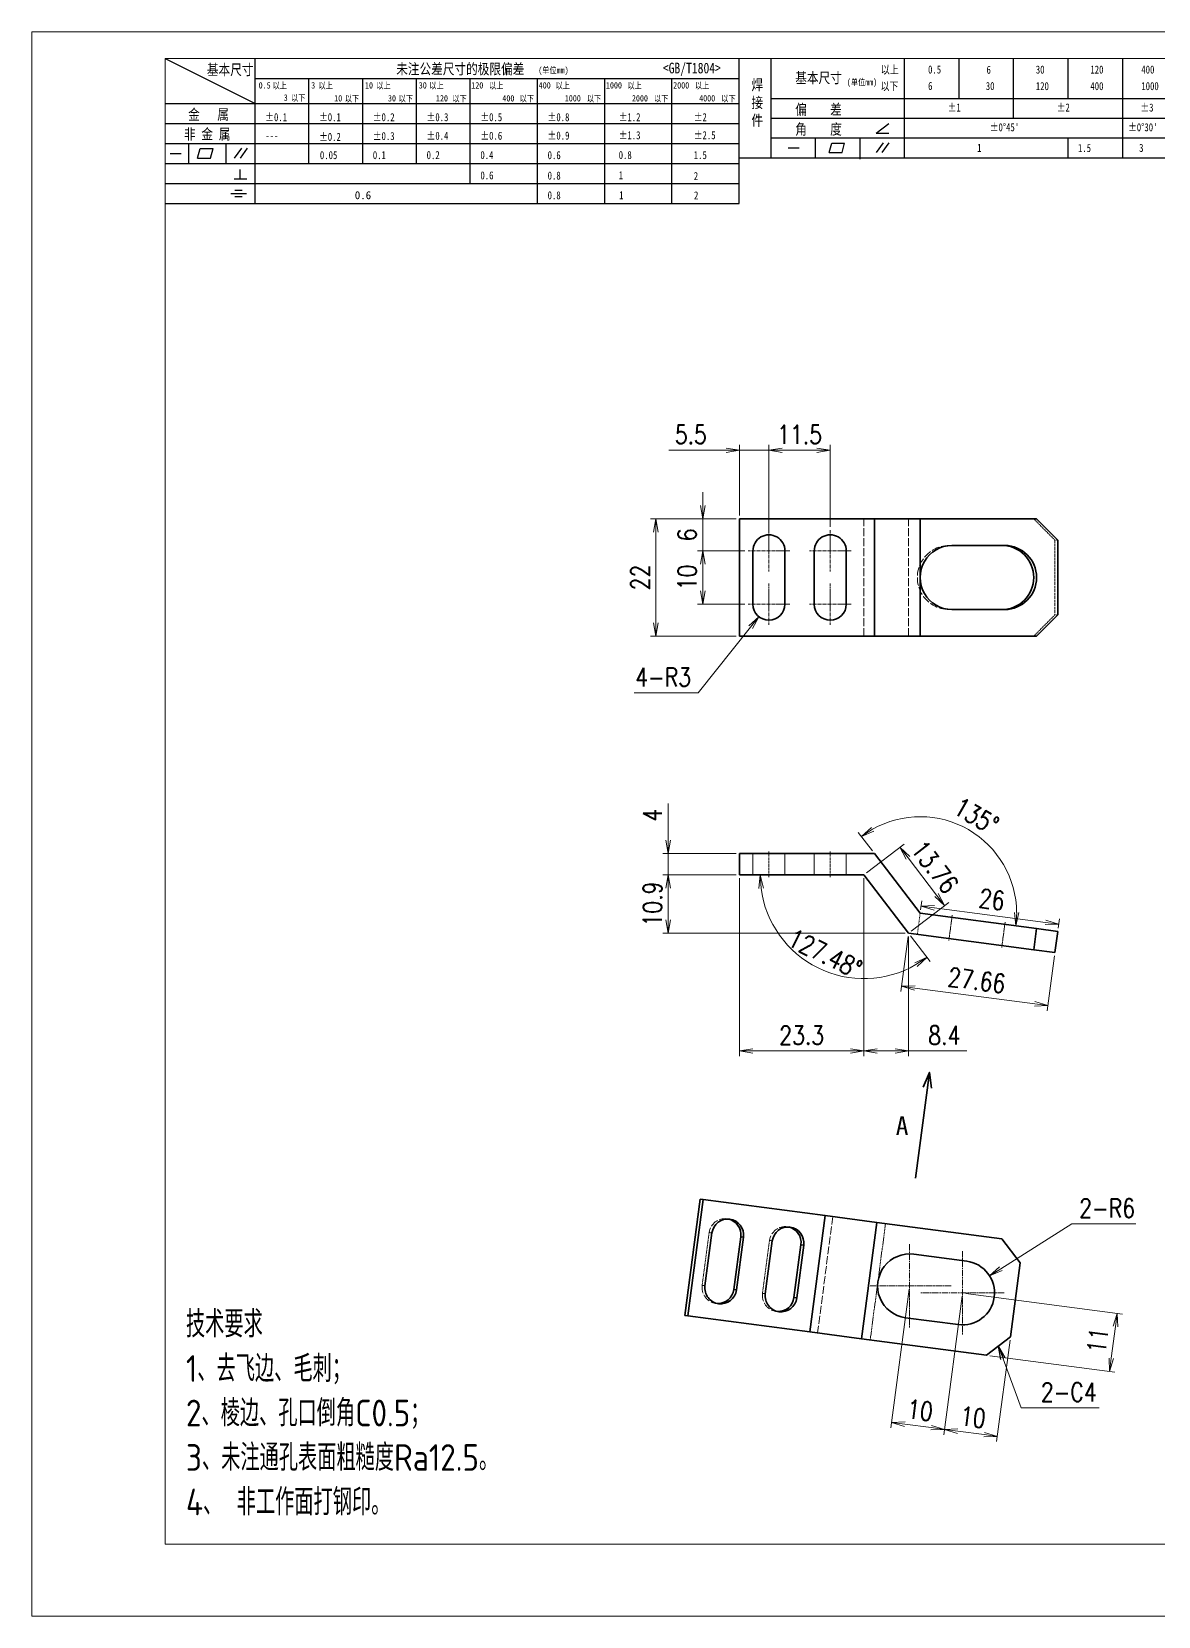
# Model space of a CAD drawing. Header units: millimetres. Extents: x 53130 to 124945, y -23470 to -1811.
# Drawn here: x 57102.6 to 57313.7, y -2526.1 to -2229.1 of the extents above; entities that cross this region are included whole.
import ezdxf

# ---------------------------------------------------------------- set-up
doc = ezdxf.new("R2010")
doc.units = ezdxf.units.MM
doc.header["$LTSCALE"] = 0.5
doc.linetypes.add('AM_ISO02W050x2', pattern=[3.75, 3, -0.75])
doc.linetypes.add('AM_ISO08W050x2', pattern=[9, 6, -0.75, 1.5, -0.75])
for name, color, linetype, lineweight in [('中心线', 2, 'AM_ISO08W050x2', 18), ('图框', 7, 'Continuous', 18), ('标注线', 3, 'Continuous', 18), ('粗实线', 7, 'Continuous', 35), ('虚线', 1, 'AM_ISO02W050x2', 18)]:
    doc.layers.add(name, color=color, linetype=linetype, lineweight=lineweight)
doc.layers.add('图\\M+19E79\\M+195B6\\M+18E9A', color=7, linetype='Continuous')
doc.layers.add('打印', color=7, linetype='Continuous', lineweight=15, plot=False)
doc.layers.add('打印-禁用', color=7, linetype='Continuous', lineweight=15, plot=False)
doc.styles.add('DIM', font='romans.shx', dxfattribs={"width": 0.8, "bigfont": 'bigfont.shx'})
doc.styles.add('国标', font='simfang.ttf', dxfattribs={"width": 0.8})
doc.styles.add('宋体', font='')
doc.styles.add('机械长仿宋', font='gbenor.shx', dxfattribs={"height": 1, "bigfont": 'gbcbig.shx'})
doc.styles.get('宋体').set_extended_font_data('SimSun')
doc.dimstyles.new('XR 1-1', dxfattribs={"dimtxt": 3.5, "dimasz": 2.5, "dimexe": 1, "dimexo": 0.625, "dimgap": 1.2, "dimtad": 1, "dimtoh": 1, "dimdsep": 46, "dimtxsty": 'DIM', "dimblk": 'OPEN', "dimcen": 0, "dimclrd": 8, "dimclre": 8, "dimclrt": 2, "dimazin": 2, "dimtfac": 0.5, "dimtmove": 0, "dimatfit": 3, "dimldrblk": 'OPEN', "dimfxl": 0, "dimtolj": 2, "dimlwd": 18, "dimlwe": 18, "dimarcsym": 0})
doc.dimstyles.new('XR 1-1$0', dxfattribs={"dimtxt": 3.5, "dimasz": 2.5, "dimexe": 1, "dimexo": 0.625, "dimgap": 1.2, "dimtad": 1, "dimzin": 9, "dimdsep": 46, "dimtxsty": 'DIM', "dimblk": 'OPEN', "dimcen": 0, "dimclrd": 8, "dimclre": 8, "dimclrt": 2, "dimazin": 2, "dimtfac": 0.5, "dimtmove": 0, "dimatfit": 3, "dimldrblk": 'OPEN', "dimfxl": 0, "dimtolj": 2, "dimlwd": 18, "dimlwe": 18, "dimarcsym": 0})
doc.dimstyles.new('XR 1-1$4', dxfattribs={"dimtxt": 3.5, "dimasz": 2.5, "dimexe": 1, "dimexo": 0.625, "dimgap": 1.2, "dimtad": 1, "dimtoh": 1, "dimdsep": 46, "dimtxsty": 'DIM', "dimblk": 'OPEN', "dimcen": 0, "dimclrd": 8, "dimclre": 8, "dimclrt": 2, "dimazin": 2, "dimtfac": 0.5, "dimtofl": 0, "dimtmove": 0, "dimatfit": 3, "dimldrblk": 'OPEN', "dimfxl": 0, "dimtolj": 2, "dimlwd": 18, "dimlwe": 18, "dimarcsym": 0})

# ---------------------------------------------------------------- blocks, each defined once
blk = doc.blocks.new('GZDEH零件A3图框V01版')
at = {"layer": '图\\M+19E79\\M+195B6\\M+18E9A', "color": 9}
for p, q in [((2882.49, -1554.46), (2899.37, -1562.92)), ((2899.37, -1581.67), (2899.37, -1554.46)), ((2990.09, -1581.67), (2990.09, -1554.46)), ((2996.09, -1573.08), (2996.09, -1554.46)), ((3021.09, -1561.98), (3021.09, -1554.46)), ((3031.31, -1561.98), (3031.31, -1554.46)), ((3041.53, -1561.98), (3041.53, -1554.46)), ((3051.75, -1561.98), (3051.75, -1554.46)), ((3061.98, -1561.98), (3061.98, -1554.46)), ((2899.37, -1558.24), (2990.09, -1558.24)), ((2909.45, -1574.17), (2909.45, -1558.24)), ((2919.53, -1574.17), (2919.53, -1558.24)), ((2929.61, -1574.17), (2929.61, -1558.24)), ((2939.69, -1577.92), (2939.69, -1558.24)), ((2952.29, -1581.67), (2952.29, -1558.24)), ((2964.89, -1581.67), (2964.89, -1558.24)), ((2977.49, -1581.67), (2977.49, -1558.24)), ((2996.09, -1561.98), (3113.09, -1561.98)), ((3021.09, -1573.08), (3021.09, -1561.98)), ((3041.53, -1565.68), (3041.53, -1561.98)), ((3061.98, -1573.08), (3061.98, -1561.98)), ((2882.49, -1562.92), (2990.09, -1562.92)), ((2882.49, -1566.67), (2990.09, -1566.67)), ((2996.09, -1565.68), (3113.09, -1565.68)), ((3015.75, -1568.51), (3018.15, -1566.66)), ((2882.49, -1570.42), (2990.09, -1570.42)), ((2886.92, -1574.12), (2886.92, -1570.42)), ((2893.91, -1574.12), (2893.91, -1570.42)), ((2996.09, -1569.38), (3113.09, -1569.38)), ((3004.42, -1573.08), (3004.42, -1569.38)), ((3006.97, -1572.12), (3007.45, -1570.33)), ((3007.45, -1570.33), (3009.86, -1570.33)), ((3009.39, -1572.12), (3009.86, -1570.33)), ((3012.75, -1573.08), (3012.75, -1569.38)), ((3015.75, -1568.51), (3018.15, -1568.51)), ((3015.81, -1572.12), (3017.15, -1570.26)), ((3016.89, -1572.12), (3018.23, -1570.26)), ((3051.75, -1573.08), (3051.75, -1569.38)), ((2883.43, -1572.27), (2885.49, -1572.27)), ((2888.59, -1573.16), (2889.07, -1571.37)), ((2888.59, -1573.16), (2891, -1573.16)), ((2889.07, -1571.37), (2891.48, -1571.37)), ((2891, -1573.16), (2891.48, -1571.37)), ((2895.52, -1573.16), (2896.85, -1571.3)), ((2896.6, -1573.16), (2897.94, -1571.3)), ((2990.09, -1573.08), (3113.09, -1573.08)), ((2999.26, -1571.23), (3001.32, -1571.23)), ((3006.97, -1572.12), (3009.39, -1572.12)), ((3012.75, -1573.33), (3012.75, -1573.08)), ((2882.49, -1574.17), (2990.09, -1574.17)), ((2895.42, -1577.05), (2897.81, -1577.05)), ((2896.58, -1577.05), (2896.58, -1575.28)), ((2882.49, -1577.92), (2990.09, -1577.92)), ((2894.79, -1579.77), (2897.77, -1579.77)), ((2895.57, -1579.17), (2896.92, -1579.17)), ((2882.49, -1581.67), (2990.09, -1581.67)), ((2895.57, -1580.37), (2896.93, -1580.37))]:
    blk.add_line(p, q, dxfattribs=at)
at = {"layer": '图框', "linetype": 'Continuous'}
for p, q in [((2882.49, -1554.46), (2882.49, -1832.96)), ((3272.49, -1554.46), (2882.49, -1554.46)), ((2882.49, -1832.96), (3272.49, -1832.96))]:
    blk.add_line(p, q, dxfattribs=at)
at = {"layer": '打印-禁用', "linetype": 'Continuous'}
for p, q in [((2857.49, -1549.46), (2857.49, -1846.46)), ((3277.49, -1549.46), (2857.49, -1549.46)), ((2857.49, -1846.46), (3277.49, -1846.46))]:
    blk.add_line(p, q, dxfattribs=at)
at = {"layer": '图\\M+19E79\\M+195B6\\M+18E9A', "color": 9, "style": '国标', "width": 0.8}
for s, height, p in [('基本尺寸', 2, (2890.33, -1557.58)), ('未注公差尺寸的极限偏差', 2, (2925.81, -1557.44)), ('<GB/T1804>', 2, (2975.78, -1557.27)), ('以上', 1.5, (3016.64, -1557.33)), ('0.5', 1.5, (3025.49, -1557.3)), ('6', 1.5, (3036.45, -1557.34)), ('30', 1.5, (3045.69, -1557.31)), ('120', 1.5, (3055.91, -1557.31)), ('400', 1.5, (3065.46, -1557.31)), ('30', 1.2, (2930.04, -1560.11)), ('基本尺寸', 2, (3000.6, -1559.1)), ('以下', 1.5, (3016.58, -1560.43)), ('6', 1.5, (3025.49, -1560.38)), ('30', 1.5, (3036.31, -1560.39)), ('120', 1.5, (3045.69, -1560.41)), ('400', 1.5, (3055.91, -1560.41)), ('1000', 1.5, (3065.46, -1560.41)), ('金   属', 2, (2886.82, -1565.98)), ('±0.1', 1.5, (2901.27, -1566.23)), ('±0.1', 1.5, (2911.35, -1566.23)), ('±0.2', 1.5, (2921.43, -1566.23)), ('±0.3', 1.5, (2931.51, -1566.23)), ('±0.5', 1.5, (2941.59, -1566.23)), ('±0.8', 1.5, (2954.19, -1566.23)), ('±1.2', 1.5, (2967.51, -1566.23)), ('±2', 1.5, (2981.58, -1566.23)), ('偏    差', 2, (3000.6, -1565.04)), ('±1', 1.5, (3029.16, -1564.42)), ('±2', 1.5, (3049.61, -1564.42)), ('±3', 1.5, (3065.3, -1564.42)), ('非 金 属', 2, (2886.02, -1569.65)), ('±0.3', 1.5, (2921.43, -1569.77)), ('±0.4', 1.5, (2931.51, -1569.71)), ('±0.6', 1.5, (2941.59, -1569.71)), ('±0.9', 1.5, (2954.19, -1569.68)), ('±1.3', 1.5, (2967.51, -1569.62)), ('±2.5', 1.5, (2981.58, -1569.61)), ('角    度', 2, (3000.6, -1568.74)), ("±0%%D45'", 1.5, (3037.06, -1568.12)), ("±0%%D30'", 1.5, (3062.98, -1568.12)), ('---', 1.5, (2901.27, -1569.65)), ('±0.2', 1.5, (2911.35, -1569.92)), ('1', 1.5, (3034.69, -1571.98)), ('1.5', 1.5, (3053.59, -1572.01)), ('3', 1.5, (3065.05, -1571.98)), ('0.1', 1.5, (2921.43, -1573.34)), ('0.2', 1.5, (2931.51, -1573.33)), ('0.4', 1.5, (2941.59, -1573.33)), ('0.6', 1.5, (2954.19, -1573.35)), ('0.8', 1.5, (2967.51, -1573.33)), ('1.5', 1.5, (2981.58, -1573.34)), ('0.6', 1.5, (2941.59, -1577.14)), ('0.8', 1.5, (2954.19, -1577.17)), ('1', 1.5, (2967.51, -1577.12)), ('2', 1.5, (2981.58, -1577.26)), ('0.8', 1.5, (2954.19, -1580.87)), ('1', 1.5, (2967.59, -1580.86)), ('2', 1.5, (2981.62, -1580.89))]:
    blk.add_text(s, height=height, dxfattribs=at).set_placement(p)
at = {"layer": '图\\M+19E79\\M+195B6\\M+18E9A', "color": 9, "lineweight": 15, "style": '国标', "width": 0.8}
for s, p in [('(单位mm)', (2952.44, -1557.27)), ('0.5', (2900.03, -1560.11)), ('以上', (2902.64, -1560.16)), ('3', (2909.88, -1560.11)), ('以上', (2911.25, -1560.16)), ('10', (2919.96, -1560.11)), ('以上', (2922.09, -1560.16)), ('以上', (2932.02, -1560.16)), ('120', (2939.88, -1560.11)), ('以上', (2943.21, -1560.16)), ('400', (2952.52, -1560.11)), ('以上', (2955.68, -1560.16)), ('1000', (2965.12, -1560.11)), ('以上', (2969.16, -1560.16)), ('2000', (2977.72, -1560.11)), ('以上', (2981.8, -1560.16)), ('(单位mm)', (3010.27, -1559.51)), ('3', (2904.73, -1562.41)), ('以下', (2906.1, -1562.46)), ('10', (2914.19, -1562.54)), ('以下', (2916.18, -1562.59)), ('30', (2924.27, -1562.54)), ('以下', (2926.26, -1562.59)), ('120', (2933.26, -1562.54)), ('以下', (2936.34, -1562.59)), ('400', (2945.7, -1562.54)), ('以下', (2948.94, -1562.59)), ('1000', (2957.41, -1562.54)), ('以下', (2961.54, -1562.59)), ('2000', (2969.99, -1562.54)), ('以下', (2974.14, -1562.59)), ('4000', (2982.59, -1562.54)), ('以下', (2986.74, -1562.59))]:
    blk.add_text(s, height=1.2, dxfattribs=at).set_placement(p)
at = {"layer": '图\\M+19E79\\M+195B6\\M+18E9A', "color": 9, "lineweight": 13, "style": '国标'}
blk.add_text('0.6', height=1.5, dxfattribs=at).set_placement((2918.05, -1580.85))
at = {"layer": '图\\M+19E79\\M+195B6\\M+18E9A', "color": 9, "style": '国标'}
for s, insert, char_height, width, attachment_point in [('焊\\P接\\P件', (2992.39, -1558.41), 2, 3.1877, 1), ('0.05', (2911.51, -1573.37), 1.5, 5.1982, 7)]:
    blk.add_mtext(s, dxfattribs=dict(at, insert=insert, char_height=char_height, width=width, attachment_point=attachment_point))
blk = doc.blocks.new('DEH A3')
at = {"layer": '图框'}
blk.add_blockref('GZDEH零件A3图框V01版', (-2857.49, 1846.46), dxfattribs=at)
blk = doc.blocks.new('_Open')
at = {"color": 0, "linetype": 'ByBlock', "lineweight": -2}
for p, q in [((-1, 0.17), (0, 0)), ((-1, -0.17), (0, 0)), ((0, 0), (-1, 0))]:
    blk.add_line(p, q, dxfattribs=at)
blk = doc.blocks.new('*D298')
at = {"layer": 'Defpoints', "color": 0, "transparency": 16777216}
for p in [(57221.86, -2383.15), (57235.23, -2383.15), (57235.23, -2387.15)]:
    blk.add_point(p, dxfattribs=at)
at = {"layer": '标注线', "color": 8, "lineweight": 18, "transparency": 16777216}
for p, q in [((57221.86, -2380.65), (57221.86, -2373.75)), ((57234.6, -2383.15), (57220.86, -2383.15)), ((57221.86, -2387.15), (57221.86, -2383.15)), ((57234.6, -2387.15), (57220.86, -2387.15)), ((57221.86, -2389.65), (57221.86, -2392.15))]:
    blk.add_line(p, q, dxfattribs=at)
at = {"layer": '标注线', "color": 8, "lineweight": 18, "transparency": 16777216, "xscale": 2.5, "yscale": 2.5, "zscale": 2.5}
for p, rotation in [((57221.86, -2383.15), 270), ((57221.86, -2387.15), 90)]:
    blk.add_blockref('_Open', p, dxfattribs=dict(at, rotation=rotation))
at = {"layer": '标注线', "color": 2, "transparency": 16777216, "insert": (57218.91, -2375.95), "char_height": 3.5, "attachment_point": 5, "rotation": 90, "style": 'DIM'}
blk.add_mtext('\\A2;4', dxfattribs=at)
blk = doc.blocks.new('*D299')
at = {"layer": 'Defpoints', "color": 0, "transparency": 16777216}
for p in [(57235.23, -2387.15), (57221.86, -2398.07), (57266.91, -2398.07)]:
    blk.add_point(p, dxfattribs=at)
at = {"layer": '标注线', "color": 8, "lineweight": 18, "transparency": 16777216}
for p, q in [((57234.6, -2387.15), (57220.86, -2387.15)), ((57221.86, -2389.65), (57221.86, -2395.57)), ((57266.29, -2398.07), (57220.86, -2398.07))]:
    blk.add_line(p, q, dxfattribs=at)
at = {"layer": '标注线', "color": 8, "lineweight": 18, "transparency": 16777216, "xscale": 2.5, "yscale": 2.5, "zscale": 2.5}
for p, rotation in [((57221.86, -2387.15), 90), ((57221.86, -2398.07), 270)]:
    blk.add_blockref('_Open', p, dxfattribs=dict(at, rotation=rotation))
at = {"layer": '标注线', "color": 2, "transparency": 16777216, "insert": (57218.91, -2392.61), "char_height": 3.5, "attachment_point": 5, "rotation": 90, "style": 'DIM'}
blk.add_mtext('\\A2;10.9', dxfattribs=at)
blk = doc.blocks.new('*D300')
at = {"layer": 'Defpoints', "color": 0, "transparency": 16777216}
for p in [(57266.91, -2398.07), (57294.33, -2401.69), (57293.02, -2411.65)]:
    blk.add_point(p, dxfattribs=at)
at = {"layer": '标注线', "color": 8, "lineweight": 18, "transparency": 16777216}
for p, q in [((57266.83, -2398.69), (57265.47, -2409.01)), ((57294.25, -2402.31), (57292.88, -2412.64)), ((57268.08, -2408.35), (57290.54, -2411.32))]:
    blk.add_line(p, q, dxfattribs=at)
at = {"layer": '标注线', "color": 8, "lineweight": 18, "transparency": 16777216, "xscale": 2.5, "yscale": 2.5, "zscale": 2.5}
for p, rotation in [((57265.6, -2408.02), 172.4743905293237), ((57293.02, -2411.65), 352.4743905293237)]:
    blk.add_blockref('_Open', p, dxfattribs=dict(at, rotation=rotation))
at = {"layer": '标注线', "color": 2, "transparency": 16777216, "insert": (57279.69, -2406.91), "char_height": 3.5, "attachment_point": 5, "rotation": 352.4744, "style": 'DIM'}
blk.add_mtext('\\A2;27.66', dxfattribs=at)
blk = doc.blocks.new('*D301')
at = {"layer": 'Defpoints', "color": 0, "transparency": 16777216}
for p in [(57235.23, -2387.15), (57258.54, -2387.15), (57258.54, -2420.15)]:
    blk.add_point(p, dxfattribs=at)
at = {"layer": '标注线', "color": 8, "lineweight": 18, "transparency": 16777216}
for p, q in [((57235.23, -2387.77), (57235.23, -2421.15)), ((57258.54, -2387.77), (57258.54, -2421.15)), ((57237.73, -2420.15), (57256.04, -2420.15))]:
    blk.add_line(p, q, dxfattribs=at)
at = {"layer": '标注线', "color": 8, "lineweight": 18, "transparency": 16777216, "xscale": 2.5, "yscale": 2.5, "zscale": 2.5, "rotation": 180}
blk.add_blockref('_Open', (57235.23, -2420.15), dxfattribs=at)
at = {"layer": '标注线', "color": 8, "lineweight": 18, "transparency": 16777216, "xscale": 2.5, "yscale": 2.5, "zscale": 2.5}
blk.add_blockref('_Open', (57258.54, -2420.15), dxfattribs=at)
at = {"layer": '标注线', "color": 2, "transparency": 16777216, "insert": (57246.88, -2417.2), "char_height": 3.5, "attachment_point": 5, "style": 'DIM'}
blk.add_mtext('\\A2;23.3', dxfattribs=at)
blk = doc.blocks.new('*D302')
at = {"layer": 'Defpoints', "color": 0, "transparency": 16777216}
for p in [(57258.54, -2387.15), (57266.91, -2398.07), (57266.91, -2420.15)]:
    blk.add_point(p, dxfattribs=at)
at = {"layer": '标注线', "color": 8, "lineweight": 18, "transparency": 16777216}
for p, q in [((57258.54, -2387.77), (57258.54, -2421.15)), ((57266.91, -2398.69), (57266.91, -2421.15)), ((57261.04, -2420.15), (57264.41, -2420.15)), ((57266.91, -2420.15), (57277.81, -2420.15))]:
    blk.add_line(p, q, dxfattribs=at)
at = {"layer": '标注线', "color": 8, "lineweight": 18, "transparency": 16777216, "xscale": 2.5, "yscale": 2.5, "zscale": 2.5, "rotation": 180}
blk.add_blockref('_Open', (57258.54, -2420.15), dxfattribs=at)
at = {"layer": '标注线', "color": 8, "lineweight": 18, "transparency": 16777216, "xscale": 2.5, "yscale": 2.5, "zscale": 2.5}
blk.add_blockref('_Open', (57266.91, -2420.15), dxfattribs=at)
at = {"layer": '标注线', "color": 2, "transparency": 16777216, "insert": (57273.61, -2417.2), "char_height": 3.5, "attachment_point": 5, "style": 'DIM'}
blk.add_mtext('\\A2;8.4', dxfattribs=at)
blk = doc.blocks.new('*D303')
at = {"layer": 'Defpoints', "color": 0, "transparency": 16777216}
for p in [(57235.23, -2387.15), (57258.54, -2387.15), (57258.54, -2387.15), (57266.91, -2398.07), (57244.2, -2400.28)]:
    blk.add_point(p, dxfattribs=at)
at = {"layer": '标注线', "color": 8, "lineweight": 18, "transparency": 16777216}
blk.add_line((57267.29, -2398.56), (57270.97, -2403.37), dxfattribs=at)
blk.add_arc((57258.54, -2387.15), 19.44, 187.3729, 300.1024, dxfattribs=at)
at = {"layer": '标注线', "color": 8, "lineweight": 18, "transparency": 16777216, "xscale": 2.5, "yscale": 2.5, "zscale": 2.5}
for p, rotation in [((57239.1, -2387.15), 93.68646193592849), ((57270.37, -2402.57), 33.78887073680418)]:
    blk.add_blockref('_Open', p, dxfattribs=dict(at, rotation=rotation))
at = {"layer": '标注线', "color": 2, "transparency": 16777216, "insert": (57251.24, -2401.93), "char_height": 3.5, "attachment_point": 5, "rotation": 333.7377, "style": 'DIM'}
blk.add_mtext('\\A2;127.48°', dxfattribs=at)
blk = doc.blocks.new('*D304')
at = {"layer": 'Defpoints', "color": 0, "transparency": 16777216}
for p in [(57260.51, -2383.15), (57283.43, -2383.32), (57269.08, -2394.32), (57269.08, -2394.32), (57290.89, -2397.2)]:
    blk.add_point(p, dxfattribs=at)
at = {"layer": '标注线', "color": 8, "lineweight": 18, "transparency": 16777216}
blk.add_line((57260.13, -2382.65), (57257.47, -2379.18), dxfattribs=at)
blk.add_arc((57269.08, -2394.32), 18.08, 0.4017, 119.5468, dxfattribs=at)
at = {"layer": '标注线', "color": 8, "lineweight": 18, "transparency": 16777216, "xscale": 2.5, "yscale": 2.5, "zscale": 2.5}
for p, rotation in [((57258.08, -2379.97), 213.5104887003814), ((57287.01, -2396.69), 266.4380480538227)]:
    blk.add_blockref('_Open', p, dxfattribs=dict(at, rotation=rotation))
at = {"layer": '标注线', "color": 2, "transparency": 16777216, "insert": (57279.6, -2376.11), "char_height": 3.5, "attachment_point": 5, "rotation": 329.9743, "style": 'DIM'}
blk.add_mtext('\\A2;135°', dxfattribs=at)
blk = doc.blocks.new('*D305')
at = {"layer": 'Defpoints', "color": 0, "transparency": 16777216}
for p in [(57219.54, -2320.41), (57235.23, -2320.41), (57235.23, -2342.41)]:
    blk.add_point(p, dxfattribs=at)
at = {"layer": '标注线', "color": 8, "lineweight": 18, "transparency": 16777216}
for p, q in [((57234.6, -2320.41), (57218.54, -2320.41)), ((57219.54, -2339.91), (57219.54, -2322.91)), ((57234.6, -2342.41), (57218.54, -2342.41))]:
    blk.add_line(p, q, dxfattribs=at)
at = {"layer": '标注线', "color": 8, "lineweight": 18, "transparency": 16777216, "xscale": 2.5, "yscale": 2.5, "zscale": 2.5}
for p, rotation in [((57219.54, -2320.41), 90), ((57219.54, -2342.41), 270)]:
    blk.add_blockref('_Open', p, dxfattribs=dict(at, rotation=rotation))
at = {"layer": '标注线', "color": 2, "transparency": 16777216, "insert": (57216.59, -2331.41), "char_height": 3.5, "attachment_point": 5, "rotation": 90, "style": 'DIM'}
blk.add_mtext('\\A2;22', dxfattribs=at)
blk = doc.blocks.new('*D306')
at = {"layer": 'Defpoints', "color": 0, "transparency": 16777216}
for p in [(57235.23, -2320.41), (57228.36, -2326.41), (57236.83, -2326.41)]:
    blk.add_point(p, dxfattribs=at)
at = {"layer": '标注线', "color": 8, "lineweight": 18, "transparency": 16777216}
for p, q in [((57228.36, -2317.91), (57228.36, -2315.41)), ((57234.6, -2320.41), (57227.36, -2320.41)), ((57228.36, -2320.41), (57228.36, -2326.41)), ((57236.2, -2326.41), (57227.36, -2326.41)), ((57228.36, -2328.91), (57228.36, -2331.41))]:
    blk.add_line(p, q, dxfattribs=at)
at = {"layer": '标注线', "color": 8, "lineweight": 18, "transparency": 16777216, "xscale": 2.5, "yscale": 2.5, "zscale": 2.5}
for p, rotation in [((57228.36, -2320.41), 270), ((57228.36, -2326.41), 90)]:
    blk.add_blockref('_Open', p, dxfattribs=dict(at, rotation=rotation))
at = {"layer": '标注线', "color": 2, "transparency": 16777216, "insert": (57225.41, -2323.41), "char_height": 3.5, "attachment_point": 5, "rotation": 90, "style": 'DIM'}
blk.add_mtext('\\A2;6', dxfattribs=at)
blk = doc.blocks.new('*D307')
at = {"layer": 'Defpoints', "color": 0, "transparency": 16777216}
for p in [(57236.83, -2326.41), (57228.36, -2336.41), (57236.83, -2336.41)]:
    blk.add_point(p, dxfattribs=at)
at = {"layer": '标注线', "color": 8, "lineweight": 18, "transparency": 16777216}
for p, q in [((57236.2, -2326.41), (57227.36, -2326.41)), ((57228.36, -2328.91), (57228.36, -2333.91)), ((57236.2, -2336.41), (57227.36, -2336.41))]:
    blk.add_line(p, q, dxfattribs=at)
at = {"layer": '标注线', "color": 8, "lineweight": 18, "transparency": 16777216, "xscale": 2.5, "yscale": 2.5, "zscale": 2.5}
for p, rotation in [((57228.36, -2326.41), 90), ((57228.36, -2336.41), 270)]:
    blk.add_blockref('_Open', p, dxfattribs=dict(at, rotation=rotation))
at = {"layer": '标注线', "color": 2, "transparency": 16777216, "insert": (57225.41, -2331.41), "char_height": 3.5, "attachment_point": 5, "rotation": 90, "style": 'DIM'}
blk.add_mtext('\\A2;10', dxfattribs=at)
blk = doc.blocks.new('*D308')
at = {"layer": 'Defpoints', "color": 0, "transparency": 16777216}
for p in [(57235.23, -2307.56), (57235.23, -2320.41), (57240.73, -2323.41)]:
    blk.add_point(p, dxfattribs=at)
at = {"layer": '标注线', "color": 8, "lineweight": 18, "transparency": 16777216}
for p, q in [((57232.73, -2307.56), (57221.96, -2307.56)), ((57235.23, -2319.78), (57235.23, -2306.56)), ((57240.73, -2307.56), (57235.23, -2307.56)), ((57240.73, -2322.78), (57240.73, -2306.56)), ((57243.23, -2307.56), (57245.73, -2307.56))]:
    blk.add_line(p, q, dxfattribs=at)
at = {"layer": '标注线', "color": 8, "lineweight": 18, "transparency": 16777216, "xscale": 2.5, "yscale": 2.5, "zscale": 2.5}
blk.add_blockref('_Open', (57235.23, -2307.56), dxfattribs=at)
at = {"layer": '标注线', "color": 8, "lineweight": 18, "transparency": 16777216, "xscale": 2.5, "yscale": 2.5, "zscale": 2.5, "rotation": 180}
blk.add_blockref('_Open', (57240.73, -2307.56), dxfattribs=at)
at = {"layer": '标注线', "color": 2, "transparency": 16777216, "insert": (57226.09, -2304.61), "char_height": 3.5, "attachment_point": 5, "style": 'DIM'}
blk.add_mtext('\\A2;5.5', dxfattribs=at)
blk = doc.blocks.new('*D309')
at = {"layer": 'Defpoints', "color": 0, "transparency": 16777216}
for p in [(57252.23, -2307.56), (57240.73, -2321.71), (57252.23, -2322.51)]:
    blk.add_point(p, dxfattribs=at)
at = {"layer": '标注线', "color": 8, "lineweight": 18, "transparency": 16777216}
for p, q in [((57240.73, -2321.08), (57240.73, -2306.56)), ((57243.23, -2307.56), (57249.73, -2307.56)), ((57252.23, -2321.88), (57252.23, -2306.56))]:
    blk.add_line(p, q, dxfattribs=at)
at = {"layer": '标注线', "color": 8, "lineweight": 18, "transparency": 16777216, "xscale": 2.5, "yscale": 2.5, "zscale": 2.5, "rotation": 180}
blk.add_blockref('_Open', (57240.73, -2307.56), dxfattribs=at)
at = {"layer": '标注线', "color": 8, "lineweight": 18, "transparency": 16777216, "xscale": 2.5, "yscale": 2.5, "zscale": 2.5}
blk.add_blockref('_Open', (57252.23, -2307.56), dxfattribs=at)
at = {"layer": '标注线', "color": 2, "transparency": 16777216, "insert": (57246.48, -2304.61), "char_height": 3.5, "attachment_point": 5, "style": 'DIM'}
blk.add_mtext('\\A2;11.5', dxfattribs=at)
blk = doc.blocks.new('*D310')
at = {"layer": 'Defpoints', "color": 0, "transparency": 16777216}
for p in [(57240.73, -2336.41), (57238.86, -2338.75)]:
    blk.add_point(p, dxfattribs=at)
at = {"layer": '标注线', "color": 8, "lineweight": 18, "transparency": 16777216}
for p, q in [((57227.5, -2353.02), (57237.3, -2340.71)), ((57215.5, -2353.02), (57227.5, -2353.02))]:
    blk.add_line(p, q, dxfattribs=at)
at = {"layer": '标注线', "color": 8, "lineweight": 18, "transparency": 16777216, "xscale": 2.5, "yscale": 2.5, "zscale": 2.5, "rotation": 51.4679268648372}
blk.add_blockref('_Open', (57238.86, -2338.75), dxfattribs=at)
at = {"layer": '标注线', "color": 2, "transparency": 16777216, "insert": (57220.9, -2350.07), "char_height": 3.5, "attachment_point": 5, "style": 'DIM'}
blk.add_mtext('\\A2;\\A2;4-R3', dxfattribs=at)
blk = doc.blocks.new('*D311')
at = {"layer": 'Defpoints', "color": 0, "transparency": 16777216}
for p in [(57277.01, -2465.5), (57281.52, -2477.19), (57304.57, -2480.23)]:
    blk.add_point(p, dxfattribs=at)
at = {"layer": '标注线', "color": 8, "lineweight": 18, "transparency": 16777216}
for p, q in [((57277.63, -2465.58), (57307, -2469.46)), ((57305.68, -2471.81), (57304.9, -2477.75)), ((57282.14, -2477.27), (57305.56, -2480.36))]:
    blk.add_line(p, q, dxfattribs=at)
at = {"layer": '标注线', "color": 8, "lineweight": 18, "transparency": 16777216, "xscale": 2.5, "yscale": 2.5, "zscale": 2.5}
for p, rotation in [((57306.01, -2469.33), 82.47468437850235), ((57304.57, -2480.23), 262.4746843785023)]:
    blk.add_blockref('_Open', p, dxfattribs=dict(at, rotation=rotation))
at = {"layer": '标注线', "color": 2, "transparency": 16777216, "insert": (57302.36, -2474.39), "char_height": 3.5, "attachment_point": 5, "rotation": 82.4747, "style": 'DIM'}
blk.add_mtext('\\A2;11', dxfattribs=at)
blk = doc.blocks.new('*D312')
at = {"layer": 'Defpoints', "color": 0, "transparency": 16777216}
for p in [(57277.01, -2465.5), (57286.01, -2473.75), (57273.63, -2491.07)]:
    blk.add_point(p, dxfattribs=at)
at = {"layer": '标注线', "color": 8, "lineweight": 18, "transparency": 16777216}
for p, q in [((57276.93, -2466.12), (57273.5, -2492.07)), ((57285.93, -2474.37), (57283.41, -2493.37)), ((57281.07, -2492.06), (57276.11, -2491.4))]:
    blk.add_line(p, q, dxfattribs=at)
at = {"layer": '标注线', "color": 8, "lineweight": 18, "transparency": 16777216, "xscale": 2.5, "yscale": 2.5, "zscale": 2.5}
for p, rotation in [((57273.63, -2491.07), 172.4746843790133), ((57283.55, -2492.38), 352.4746843790134)]:
    blk.add_blockref('_Open', p, dxfattribs=dict(at, rotation=rotation))
at = {"layer": '标注线', "color": 2, "transparency": 16777216, "insert": (57278.97, -2488.8), "char_height": 3.5, "attachment_point": 5, "rotation": 352.4747, "style": 'DIM'}
blk.add_mtext('\\A2;10', dxfattribs=at)
blk = doc.blocks.new('*D313')
at = {"layer": 'Defpoints', "color": 0, "transparency": 16777216}
for p in [(57267.1, -2464.19), (57277.01, -2465.5), (57263.72, -2489.76)]:
    blk.add_point(p, dxfattribs=at)
at = {"layer": '标注线', "color": 8, "lineweight": 18, "transparency": 16777216}
for p, q in [((57267.02, -2464.81), (57263.59, -2490.76)), ((57276.93, -2466.12), (57273.5, -2492.07)), ((57271.15, -2490.75), (57266.2, -2490.09))]:
    blk.add_line(p, q, dxfattribs=at)
at = {"layer": '标注线', "color": 8, "lineweight": 18, "transparency": 16777216, "xscale": 2.5, "yscale": 2.5, "zscale": 2.5}
for p, rotation in [((57263.72, -2489.76), 172.4742439787127), ((57273.63, -2491.07), 352.4742439787127)]:
    blk.add_blockref('_Open', p, dxfattribs=dict(at, rotation=rotation))
at = {"layer": '标注线', "color": 2, "transparency": 16777216, "insert": (57269.06, -2487.49), "char_height": 3.5, "attachment_point": 5, "rotation": 352.4742, "style": 'DIM'}
blk.add_mtext('\\A2;10', dxfattribs=at)
blk = doc.blocks.new('*D314')
at = {"layer": 'Defpoints', "color": 0, "transparency": 16777216}
for p in [(57282.08, -2462.29), (57277.01, -2465.5)]:
    blk.add_point(p, dxfattribs=at)
at = {"layer": '标注线', "color": 8, "lineweight": 18, "transparency": 16777216}
for p, q in [((57297.51, -2452.56), (57284.2, -2460.96)), ((57309.51, -2452.56), (57297.51, -2452.56))]:
    blk.add_line(p, q, dxfattribs=at)
at = {"layer": '标注线', "color": 8, "lineweight": 18, "transparency": 16777216, "xscale": 2.5, "yscale": 2.5, "zscale": 2.5, "rotation": 212.2584451218722}
blk.add_blockref('_Open', (57282.08, -2462.29), dxfattribs=at)
at = {"layer": '标注线', "color": 2, "transparency": 16777216, "insert": (57304.11, -2449.61), "char_height": 3.5, "attachment_point": 5, "style": 'DIM'}
blk.add_mtext('\\A2;\\A2;2-R6', dxfattribs=at)
blk = doc.blocks.new('*D419')
at = {"layer": 'Defpoints', "color": 0, "transparency": 16777216}
for p in [(57258.54, -2387.15), (57273.66, -2392.9), (57266.91, -2398.07)]:
    blk.add_point(p, dxfattribs=at)
at = {"layer": '标注线', "color": 8, "lineweight": 18, "transparency": 16777216}
for p, q in [((57259.03, -2386.77), (57266.07, -2381.37)), ((57266.8, -2383.96), (57272.13, -2390.92)), ((57267.41, -2397.69), (57274.45, -2392.29))]:
    blk.add_line(p, q, dxfattribs=at)
at = {"layer": '标注线', "color": 8, "lineweight": 18, "transparency": 16777216, "xscale": 2.5, "yscale": 2.5, "zscale": 2.5}
for p, rotation in [((57265.28, -2381.98), 127.4753326727352), ((57273.66, -2392.9), 307.4753326727352)]:
    blk.add_blockref('_Open', p, dxfattribs=dict(at, rotation=rotation))
at = {"layer": '标注线', "color": 2, "transparency": 16777216, "insert": (57271.81, -2385.64), "char_height": 3.5, "attachment_point": 5, "rotation": 307.4753, "style": 'DIM'}
blk.add_mtext('\\A2;13.76', dxfattribs=at)
blk = doc.blocks.new('*D421')
at = {"layer": 'Defpoints', "color": 0, "transparency": 16777216}
for p in [(57269.08, -2394.32), (57295.03, -2396.38), (57294.85, -2397.73)]:
    blk.add_point(p, dxfattribs=at)
at = {"layer": '标注线', "color": 8, "lineweight": 18, "transparency": 16777216}
for p, q in [((57269.16, -2393.7), (57269.39, -2391.98)), ((57271.73, -2393.3), (57292.55, -2396.05)), ((57294.94, -2397.11), (57295.16, -2395.39))]:
    blk.add_line(p, q, dxfattribs=at)
at = {"layer": '标注线', "color": 8, "lineweight": 18, "transparency": 16777216, "xscale": 2.5, "yscale": 2.5, "zscale": 2.5}
for p, rotation in [((57269.26, -2392.98), 172.4737592606195), ((57295.03, -2396.38), 352.4737592606194)]:
    blk.add_blockref('_Open', p, dxfattribs=dict(at, rotation=rotation))
at = {"layer": '标注线', "color": 2, "transparency": 16777216, "insert": (57282.53, -2391.75), "char_height": 3.5, "attachment_point": 5, "rotation": 352.4738, "style": 'DIM'}
blk.add_mtext('\\A2;26', dxfattribs=at)

msp = doc.modelspace()

# ---------------------------------------------------------------- linework, layer by layer
at = {"layer": '中心线', "ltscale": 0.195}
for p, q in [((57240.726, -2322.506), (57240.726, -2330.306)), ((57252.226, -2322.506), (57252.226, -2330.306)), ((57240.726, -2332.506), (57240.726, -2340.306)), ((57252.226, -2332.506), (57252.226, -2340.306))]:
    msp.add_line(p, q, dxfattribs=at)
at = {"layer": '中心线', "ltscale": 0.194995}
for p, q in [((57244.626, -2326.406), (57236.827, -2326.406)), ((57256.126, -2326.406), (57248.327, -2326.406)), ((57244.626, -2336.406), (57236.827, -2336.406)), ((57256.126, -2336.406), (57248.327, -2336.406))]:
    msp.add_line(p, q, dxfattribs=at)
at = {"layer": '中心线', "ltscale": 0.12}
for p, q in [((57240.726, -2387.546), (57240.726, -2382.746)), ((57252.226, -2387.546), (57252.226, -2382.746))]:
    msp.add_line(p, q, dxfattribs=at)
at = {"layer": '中心线', "ltscale": 0.120015}
msp.add_line((57275.079, -2394.709), (57274.451, -2399.469), dxfattribs=at)
at = {"layer": '中心线', "ltscale": 0.120016}
msp.add_line((57284.993, -2396.019), (57284.364, -2400.778), dxfattribs=at)
at = {"layer": '中心线', "ltscale": 0.389999}
for p, q in [((57267.097, -2456.387), (57267.097, -2471.987)), ((57277.011, -2457.696), (57277.011, -2473.296))]:
    msp.add_line(p, q, dxfattribs=at)
at = {"layer": '中心线', "ltscale": 0.390002}
for p, q in [((57274.897, -2464.187), (57259.297, -2464.187)), ((57284.811, -2465.496), (57269.211, -2465.496))]:
    msp.add_line(p, q, dxfattribs=at)
at = {"layer": '打印'}
msp.add_lwpolyline([(57102.556, -2229.107), (57522.556, -2229.107), (57522.556, -2526.107), (57102.556, -2526.107)], close=True, dxfattribs=at)
at = {"layer": '粗实线'}
for p, q in [((57235.226, -2320.406), (57260.512, -2320.406)), ((57235.226, -2342.406), (57235.226, -2320.406)), ((57260.512, -2342.406), (57260.512, -2320.406)), ((57290.889, -2320.406), (57269.078, -2320.406)), ((57260.512, -2342.406), (57235.226, -2342.406)), ((57269.078, -2342.406), (57290.889, -2342.406)), ((57260.512, -2383.146), (57235.226, -2383.146)), ((57258.538, -2387.146), (57235.226, -2387.146)), ((57269.078, -2394.32), (57290.889, -2397.202)), ((57266.912, -2398.069), (57290.365, -2401.167)), ((57270.808, -2424.152), (57268.189, -2443.979)), ((57227.867, -2447.908), (57224.986, -2469.719)), ((57228.387, -2447.977), (57225.505, -2469.788)), ((57251.298, -2451.004), (57228.387, -2447.977)), ((57251.298, -2451.004), (57248.417, -2472.814)), ((57260.947, -2452.279), (57258.065, -2474.089)), ((57260.947, -2452.279), (57284.4, -2455.377)), ((57248.417, -2472.814), (57225.505, -2469.788)), ((57281.518, -2477.187), (57258.065, -2474.089))]:
    msp.add_line(p, q, dxfattribs=at)
at = {"layer": '粗实线', "ltscale": 0.21416}
for p, q in [((57260.512, -2320.406), (57269.078, -2320.406)), ((57260.512, -2342.406), (57269.078, -2342.406))]:
    msp.add_line(p, q, dxfattribs=at)
at = {"layer": '粗实线', "ltscale": 0.275}
for p, q in [((57269.078, -2331.406), (57269.078, -2320.406)), ((57269.078, -2342.406), (57269.078, -2331.406))]:
    msp.add_line(p, q, dxfattribs=at)
at = {"layer": '粗实线', "ltscale": 0.14081}
for p, q in [((57294.854, -2324.406), (57290.889, -2320.406)), ((57294.854, -2338.406), (57290.889, -2342.406))]:
    msp.add_line(p, q, dxfattribs=at)
at = {"layer": '粗实线', "ltscale": 0.247839}
for p, q in [((57284.94, -2325.406), (57275.027, -2325.406)), ((57275.027, -2337.406), (57284.94, -2337.406))]:
    msp.add_line(p, q, dxfattribs=at)
at = {"layer": '粗实线', "ltscale": 0.35}
msp.add_line((57294.854, -2324.406), (57294.854, -2338.406), dxfattribs=at)
at = {"layer": '粗实线', "ltscale": 0.25}
for p, q in [((57237.726, -2336.406), (57237.726, -2326.406)), ((57243.726, -2326.406), (57243.726, -2336.406)), ((57249.226, -2336.406), (57249.226, -2326.406)), ((57255.226, -2326.406), (57255.226, -2336.406))]:
    msp.add_line(p, q, dxfattribs=at)
at = {"layer": '粗实线', "ltscale": 0.1}
msp.add_line((57235.226, -2387.146), (57235.226, -2383.146), dxfattribs=at)
at = {"layer": '粗实线', "ltscale": 0.352003}
msp.add_line((57260.512, -2383.146), (57269.078, -2394.32), dxfattribs=at)
at = {"layer": '粗实线', "ltscale": 0.344089}
msp.add_line((57266.912, -2398.069), (57258.538, -2387.146), dxfattribs=at)
at = {"layer": '粗实线', "ltscale": 0.100001}
for p, q in [((57290.889, -2397.202), (57290.365, -2401.167)), ((57294.854, -2397.725), (57294.33, -2401.691))]:
    msp.add_line(p, q, dxfattribs=at)
at = {"layer": '粗实线', "ltscale": 0.099995}
for p, q in [((57294.854, -2397.725), (57290.889, -2397.202)), ((57294.33, -2401.691), (57290.365, -2401.167))]:
    msp.add_line(p, q, dxfattribs=at)
at = {"layer": '粗实线', "ltscale": 2.46041e-05}
msp.add_line((57270.808, -2424.152), (57270.809, -2424.152), dxfattribs=at)
at = {"layer": '粗实线', "ltscale": 0.013101}
for p, q in [((57228.387, -2447.977), (57227.867, -2447.908)), ((57235.435, -2454.96), (57235.955, -2455.029)), ((57246.738, -2456.454), (57247.258, -2456.522)), ((57234.126, -2464.874), (57234.645, -2464.943)), ((57245.429, -2466.367), (57245.948, -2466.436)), ((57225.505, -2469.788), (57224.986, -2469.719))]:
    msp.add_line(p, q, dxfattribs=at)
at = {"layer": '粗实线', "ltscale": 0.243307}
msp.add_line((57260.947, -2452.279), (57251.298, -2451.004), dxfattribs=at)
at = {"layer": '粗实线', "ltscale": 0.249998}
for p, q in [((57230.058, -2454.25), (57228.748, -2464.164)), ((57234.126, -2464.874), (57235.435, -2454.96)), ((57234.645, -2464.943), (57235.955, -2455.029)), ((57241.361, -2455.743), (57240.051, -2465.657)), ((57245.429, -2466.367), (57246.738, -2456.454)), ((57245.948, -2466.436), (57247.258, -2456.522))]:
    msp.add_line(p, q, dxfattribs=at)
at = {"layer": '粗实线', "ltscale": 0.141419}
msp.add_line((57287.841, -2459.866), (57284.4, -2455.377), dxfattribs=at)
at = {"layer": '粗实线', "ltscale": 0.250005}
for p, q in [((57267.883, -2458.238), (57277.797, -2459.548)), ((57276.225, -2471.445), (57266.311, -2470.135))]:
    msp.add_line(p, q, dxfattribs=at)
at = {"layer": '粗实线', "ltscale": 0.349999}
msp.add_line((57286.008, -2473.746), (57287.841, -2459.866), dxfattribs=at)
at = {"layer": '粗实线', "ltscale": 0.243306}
msp.add_line((57248.417, -2472.814), (57258.065, -2474.089), dxfattribs=at)
at = {"layer": '粗实线', "ltscale": 0.141418}
msp.add_line((57286.008, -2473.746), (57281.518, -2477.187), dxfattribs=at)
at = {"layer": '粗实线'}
msp.add_lwpolyline([(57271.199, -2427.126), (57270.808, -2424.152), (57269.659, -2426.923)], dxfattribs=at)
for centre, radius, start, end in [((57240.726, -2326.406), 3, 0, 180.00001), ((57252.226, -2326.406), 3, 0, 180.00001), ((57240.726, -2336.406), 3, 180.00001, 0), ((57252.226, -2336.406), 3, 180.00001, 0), ((57267.097, -2464.187), 6, 82.47436, 262.47437), ((57277.011, -2465.496), 6, 262.47437, 82.47436)]:
    msp.add_arc(centre, radius, start, end, dxfattribs=at)
for centre, major_axis, start_param, end_param in [((57275.027, -2331.406), (0, 6), 6.2831853, 9.424778), ((57284.416, -2331.406), (0, 6), 3.1415927, 6.2831853), ((57284.94, -2331.406), (0, 6), 3.1415927, 6.2831853), ((57233.006, -2454.64), (0.393, 2.974), 0, 1.5707963), ((57232.487, -2454.571), (0.393, 2.974), 4.712389, 6.1950119), ((57233.006, -2454.64), (0.393, 2.974), 4.712389, 6.2831853), ((57244.309, -2456.133), (0.393, 2.974), 0, 1.5707963), ((57243.79, -2456.064), (0.393, 2.974), 4.712389, 6.1950119), ((57244.309, -2456.133), (0.393, 2.974), 4.712389, 6.2831853), ((57231.697, -2464.553), (0.393, 2.974), 1.5707963, 3.1415927), ((57231.177, -2464.485), (0.393, 2.974), 3.2297767, 4.712389), ((57231.697, -2464.553), (0.393, 2.974), 3.1415927, 4.712389), ((57242.999, -2466.047), (0.393, 2.974), 1.5707963, 3.1415927), ((57242.48, -2465.978), (0.393, 2.974), 3.2297767, 4.712389), ((57242.999, -2466.047), (0.393, 2.974), 3.1415927, 4.712389)]:
    msp.add_ellipse(centre, major_axis=major_axis, ratio=0.9913864, start_param=start_param, end_param=end_param, dxfattribs=at)
at = {"layer": '虚线'}
for p, q in [((57258.538, -2342.406), (57258.538, -2320.406)), ((57266.912, -2342.406), (57266.912, -2320.406)), ((57252.719, -2451.192), (57249.837, -2473.002))]:
    msp.add_line(p, q, dxfattribs=at)
at = {"layer": '虚线', "ltscale": 0.14081}
for p, q in [((57294.33, -2324.406), (57290.365, -2320.406)), ((57294.33, -2338.406), (57290.365, -2342.406))]:
    msp.add_line(p, q, dxfattribs=at)
at = {"layer": '虚线', "ltscale": 0.013098}
for p, q in [((57274.503, -2325.406), (57275.027, -2325.406)), ((57294.854, -2324.406), (57294.33, -2324.406)), ((57274.503, -2337.406), (57275.027, -2337.406)), ((57294.854, -2338.406), (57294.33, -2338.406))]:
    msp.add_line(p, q, dxfattribs=at)
at = {"layer": '虚线', "ltscale": 0.35}
msp.add_line((57294.33, -2324.406), (57294.33, -2338.406), dxfattribs=at)
at = {"layer": '虚线', "ltscale": 0.1}
for p, q in [((57237.726, -2383.146), (57237.726, -2387.146)), ((57243.726, -2383.146), (57243.726, -2387.146)), ((57249.226, -2383.146), (57249.226, -2387.146)), ((57255.226, -2383.146), (57255.226, -2387.146))]:
    msp.add_line(p, q, dxfattribs=at)
at = {"layer": '虚线', "ltscale": 0.100001}
for p, q in [((57269.078, -2394.32), (57268.555, -2398.286)), ((57274.503, -2399.072), (57275.027, -2395.106)), ((57274.503, -2399.072), (57275.027, -2395.106)), ((57284.416, -2400.381), (57284.94, -2396.416)), ((57284.416, -2400.381), (57284.94, -2396.416)), ((57290.889, -2397.202), (57290.365, -2401.167)), ((57290.889, -2397.202), (57290.365, -2401.167))]:
    msp.add_line(p, q, dxfattribs=at)
at = {"layer": '虚线', "ltscale": 0.013101}
for p, q in [((57233.399, -2451.665), (57232.88, -2451.597)), ((57244.702, -2453.159), (57244.182, -2453.09)), ((57229.538, -2454.181), (57230.058, -2454.25)), ((57240.841, -2455.675), (57241.361, -2455.743)), ((57228.229, -2464.095), (57228.748, -2464.164)), ((57239.532, -2465.588), (57240.051, -2465.657))]:
    msp.add_line(p, q, dxfattribs=at)
at = {"layer": '虚线', "ltscale": 0.275}
msp.add_line((57262.589, -2452.496), (57261.149, -2463.401), dxfattribs=at)
at = {"layer": '虚线', "ltscale": 0.249998}
for p, q in [((57229.538, -2454.181), (57228.229, -2464.095)), ((57240.841, -2455.675), (57239.532, -2465.588))]:
    msp.add_line(p, q, dxfattribs=at)
at = {"layer": '虚线', "ltscale": 0.275001}
msp.add_line((57261.149, -2463.401), (57259.708, -2474.306), dxfattribs=at)
at = {"layer": '虚线', "ltscale": 0.013089}
for p, q in [((57231.304, -2467.528), (57230.784, -2467.459)), ((57242.606, -2469.021), (57242.087, -2468.952))]:
    msp.add_line(p, q, dxfattribs=at)
at = {"layer": '虚线'}
for centre, major_axis, start_param, end_param in [((57274.503, -2331.406), (0, 6), 6.2831853, 9.424778), ((57232.487, -2454.571), (0.393, 2.974), 0, 1.5707963), ((57232.487, -2454.571), (0.393, 2.974), 6.1950119, 6.2831853), ((57243.79, -2456.064), (0.393, 2.974), 0, 1.5707963), ((57243.79, -2456.064), (0.393, 2.974), 6.1950119, 6.2831853), ((57231.177, -2464.485), (0.393, 2.974), 1.5707963, 3.1415927), ((57231.177, -2464.485), (0.393, 2.974), 3.1415927, 3.2297767), ((57242.48, -2465.978), (0.393, 2.974), 1.5707963, 3.1415927), ((57242.48, -2465.978), (0.393, 2.974), 3.1415927, 3.2297767)]:
    msp.add_ellipse(centre, major_axis=major_axis, ratio=0.9913864, start_param=start_param, end_param=end_param, dxfattribs=at)

# ---------------------------------------------------------------- block references
at = {"layer": '图框'}
msp.add_blockref('DEH A3', (57102.556, -2526.107), dxfattribs=at)

# ---------------------------------------------------------------- texts
at = {"layer": '标注线', "insert": (57264.501, -2432.415), "char_height": 3.5, "width": 4.71231, "attachment_point": 1, "style": '宋体'}
msp.add_mtext('A', dxfattribs=at)
at = {"layer": '标注线', "color": 2, "insert": (57131.469, -2507.176), "char_height": 5, "width": 114.82461, "attachment_point": 7, "style": '机械长仿宋'}
msp.add_mtext('\\A2;技术要求\\P1、去飞边、毛刺；\\P2、棱边、孔口倒角C0.5；\\P3、未注通孔表面粗糙度Ra12.5。\\P{\\A0;4、\\C3; \\C2;非工作面打钢印。}', dxfattribs=at)
at = {"layer": '标注线', "color": 2, "insert": (57291.711, -2485.825), "char_height": 3.5, "attachment_point": 7, "style": 'DIM'}
msp.add_mtext('2-C4', dxfattribs=at)

# ---------------------------------------------------------------- dimensions: what is measured, and where the dimension line sits
at = {"layer": '标注线'}
for base, p1, p2, picture, middle in [((57235.226, -2307.557), (57240.726, -2323.406), (57235.226, -2320.406), '*D308', (57226.093, -2304.607)), ((57252.226, -2307.557), (57240.726, -2321.705), (57252.226, -2322.506), '*D309', (57246.476, -2304.607))]:
    dim = msp.add_linear_dim(base=base, p1=p1, p2=p2, dimstyle='XR 1-1$0', dxfattribs=at)
    dim.commit()
    dim.dimension.update_dxf_attribs({"geometry": picture, "text_midpoint": middle})
for base, p1, p2, angle, picture, middle in [((57228.362, -2326.406), (57235.226, -2320.406), (57236.827, -2326.406), 90, '*D306', (57225.412, -2323.406)), ((57219.538, -2320.406), (57235.226, -2342.406), (57235.226, -2320.406), 90, '*D305', (57216.588, -2331.406)), ((57228.362, -2336.406), (57236.827, -2326.406), (57236.827, -2336.406), 90, '*D307', (57225.412, -2331.406)), ((57221.863, -2383.146), (57235.226, -2387.146), (57235.226, -2383.146), 90, '*D298', (57218.913, -2375.946)), ((57293.015, -2411.646), (57266.912, -2398.069), (57294.33, -2401.691), 352.47439, '*D300', (57279.692, -2406.91)), ((57263.718, -2489.764), (57277.011, -2465.496), (57267.097, -2464.187), 172.47424, '*D313', (57269.061, -2487.495)), ((57273.632, -2491.074), (57286.008, -2473.746), (57277.011, -2465.496), 352.47468, '*D312', (57278.975, -2488.804)), ((57304.568, -2480.232), (57277.011, -2465.496), (57281.518, -2477.187), 82.47468, '*D311', (57302.364, -2474.393))]:
    dim = msp.add_linear_dim(base=base, p1=p1, p2=p2, angle=angle, dimstyle='XR 1-1$0', dxfattribs=at)
    dim.commit()
    dim.dimension.update_dxf_attribs({"geometry": picture, "text_midpoint": middle})
for center, mpoint, text, picture, middle in [((57240.726, -2336.406), (57238.858, -2338.752), '\\A2;4-<>', '*D310', (57220.898, -2353.017)), ((57277.011, -2465.496), (57282.084, -2462.294), '\\A2;2-<>', '*D314', (57304.11, -2452.558))]:
    dim = msp.add_radius_dim(center=center, mpoint=mpoint, text=text, dimstyle='XR 1-1$4', override={"dimtxsty": 'DIM'}, dxfattribs=at)
    dim.commit()
    dim.dimension.update_dxf_attribs({"geometry": picture, "text_midpoint": middle, "dimtype": 164})
for base, line1, line2, picture, middle in [((57283.43, -2383.318), ((57269.078, -2394.32), (57290.889, -2397.202)), ((57260.512, -2383.146), (57269.078, -2394.32)), '*D304', (57279.603, -2376.11)), ((57244.203, -2400.278), ((57266.912, -2398.069), (57258.538, -2387.146)), ((57258.538, -2387.146), (57235.226, -2387.146)), '*D303', (57251.241, -2401.935))]:
    dim = msp.add_angular_dim_2l(base=base, line1=line1, line2=line2, dimstyle='XR 1-1', dxfattribs=at)
    dim.commit()
    dim.dimension.update_dxf_attribs({"geometry": picture, "text_midpoint": middle})
at = {"layer": '标注线', "color": 7}
for p1, p2, distance, picture, middle in [((57258.538, -2387.146), (57266.912, -2398.069), 8.497, '*D419', (57271.809, -2385.643)), ((57269.078, -2394.32), (57294.854, -2397.726), 1.357, '*D421', (57282.53, -2391.753))]:
    dim = msp.add_aligned_dim(p1=p1, p2=p2, distance=distance, dimstyle='XR 1-1$0', override={"dimarcsym": 1}, dxfattribs=at)
    dim.commit()
    dim.dimension.update_dxf_attribs({"geometry": picture, "text_midpoint": middle})
at = {"layer": '标注线'}
dim = msp.add_linear_dim(base=(57221.863, -2398.069), p1=(57235.226, -2387.146), p2=(57266.912, -2398.069), angle=90, dimstyle='XR 1-1$0', override={"dimdec": 1}, dxfattribs=at)
dim.commit()
dim.dimension.update_dxf_attribs({"geometry": '*D299', "text_midpoint": (57218.913, -2392.607)})
for base, p1, p2, picture, middle in [((57258.538, -2420.148), (57235.226, -2387.146), (57258.538, -2387.146), '*D301', (57246.882, -2417.198)), ((57266.912, -2420.148), (57258.538, -2387.146), (57266.912, -2398.069), '*D302', (57273.612, -2417.198))]:
    dim = msp.add_linear_dim(base=base, p1=p1, p2=p2, dimstyle='XR 1-1$0', override={"dimdec": 1}, dxfattribs=at)
    dim.commit()
    dim.dimension.update_dxf_attribs({"geometry": picture, "text_midpoint": middle})

# ---------------------------------------------------------------- leaders
at = {"layer": '标注线', "annotation_type": 0, "has_hookline": 1, "hookline_direction": 0, "text_width": 10.933}
msp.add_leader([(57283.763, -2475.467), (57288.011, -2487.025), (57290.511, -2487.025)], dimstyle='XR 1-1', override={"dimgap": 1.2, "dimtad": 1}, dxfattribs=at)

doc.saveas('drawing.dxf')
